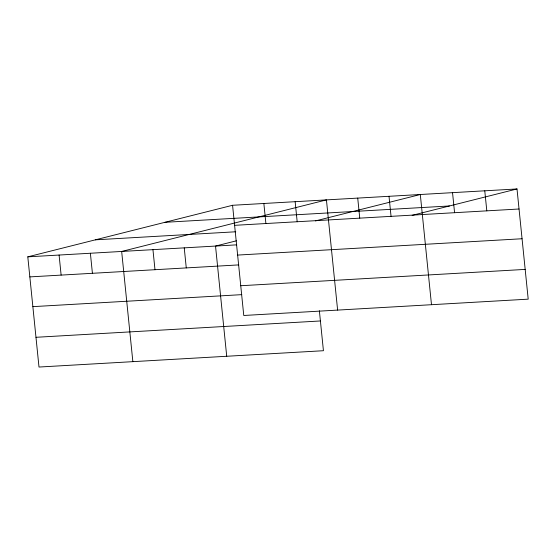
<?xml version="1.0" encoding="UTF-8"?>
<svg xmlns="http://www.w3.org/2000/svg" width="556" height="556" viewBox="0 0 556 556"><rect width="100%" height="100%" fill="white"/><g stroke="black" fill="none" stroke-linecap="round" stroke-linejoin="round"><path stroke-width="0.83" d="M319.373 310.748L323.432 350.718L38.996 367.043L27.8 256.844L232.568 205.282L517.004 188.957L528.2 299.156L243.764 315.481L232.568 205.282M236.383 240.817L215.526 246.072L226.723 356.271M315.426 220.913L420.301 194.51L431.491 304.702M412.135 215.36L517.004 188.957M164.993 222.303L449.436 205.97M234.604 225.333L519.04 209M95.375 239.831L235.744 231.776M27.8 256.844L236.738 244.849M237.627 255.079L522.063 238.746M29.836 276.895L238.774 264.899M240.741 285.735L525.177 269.403M32.86 306.641L241.797 294.645M35.973 337.297L320.409 320.965M484.769 190.805L486.806 210.849M452.535 192.654L454.572 212.698M389.012 196.303L391.049 216.347M357.723 198.096L359.76 218.147M337.624 310.095L326.435 199.896L121.667 251.458L132.856 361.657M295.146 201.689L297.182 221.74M263.857 203.489L265.893 223.533M184.238 247.865L186.274 267.909M152.949 249.665L154.985 269.709M90.378 253.258L92.414 273.302M59.089 255.051L61.125 275.095"/></g></svg>
